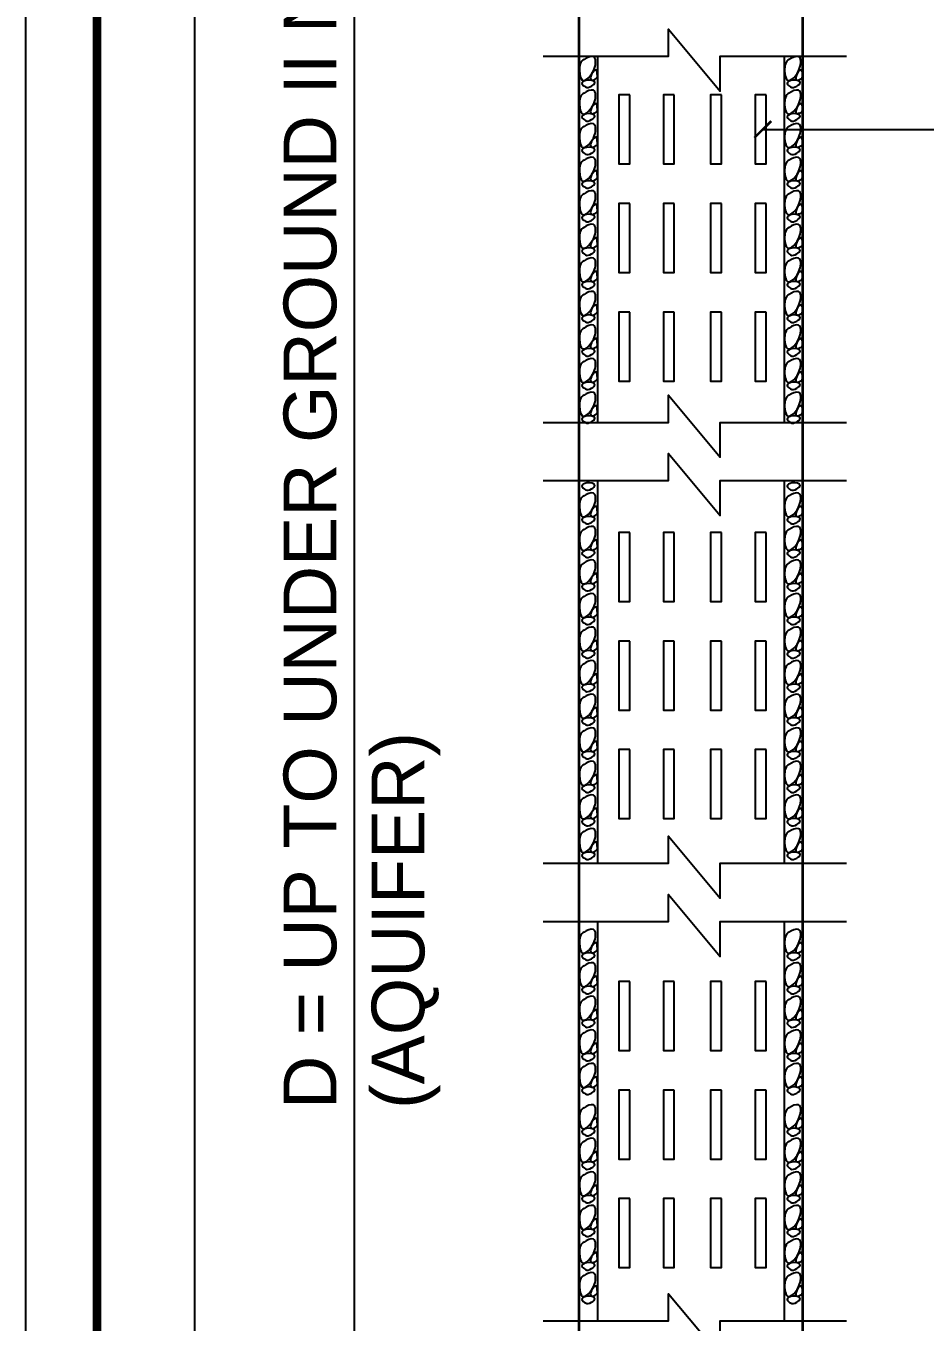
# Model space of a CAD drawing. Header units: millimetres. Extents: x 49 to 419, y 19 to 121.
# Drawn here: x 59.302 to 62.064, y 94.59 to 98.572 of the extents above; entities that cross this region are included whole.
import ezdxf

# ---------------------------------------------------------------- set-up
doc = ezdxf.new("R2010")
doc.units = ezdxf.units.MM
doc.header["$MEASUREMENT"] = 0
doc.layers.add('A_BUILT UP', color=1, linetype='Continuous', lineweight=35)
doc.layers.add('A_SHEET AREA TABLE-1', color=7, linetype='Continuous')
doc.styles.add('1', font='arial.ttf')
doc.styles.add('ROMANS', font='SIMPLEX.shx')
doc.dimstyles.new('LESS', dxfattribs={"dimtxt": 0.1, "dimasz": 0.1, "dimexe": 0.1, "dimexo": 0.1, "dimgap": 0.1, "dimtad": 1, "dimzin": 0, "dimdsep": 46, "dimtxsty": 'ROMANS', "dimblk": 'OBLIQUE', "dimcen": 0.09, "dimadec": 0, "dimazin": 0, "dimtfac": 1, "dimtofl": 0, "dimtmove": 0, "dimatfit": 3, "dimldrblk": 'ARCHTICK', "dimfxl": 0.23, "dimfxlon": 1, "dimtolj": 1, "dimtzin": 0, "dimarcsym": 0})

# ---------------------------------------------------------------- blocks, each defined once
blk = doc.blocks.new('_ArchTick')
at = {"const_width": 0.15}
blk.add_lwpolyline([(-0.5, -0.5), (0.5, 0.5)], dxfattribs=at)
blk = doc.blocks.new('A$C7bad7b0f')
at = {"layer": 'A_BUILT UP'}
blk.add_lwpolyline([(2.2916, -3.2195), (2.2916, -19.5249), (2.959, -20.1474), (3.6264, -19.5249), (3.6264, -6.3535)], dxfattribs=at)
at = {"layer": 'A_SHEET AREA TABLE-1'}
for p, q in [((0.9538, -20.1474), (0.9538, -3.2195)), ((2.2916, -9.8805), (2.2916, -12.064)), ((2.4028, -9.8805), (2.4028, -12.064)), ((3.5151, -9.8805), (3.5151, -12.064)), ((3.6264, -9.8805), (3.6264, -12.064)), ((2.2916, -12.4113), (2.2916, -14.694)), ((2.4028, -12.4113), (2.4028, -14.694)), ((3.5151, -12.4113), (3.5151, -14.694)), ((3.6264, -12.4113), (3.6264, -14.694)), ((2.2916, -15.0414), (2.2916, -17.4233)), ((2.4028, -15.0414), (2.4028, -17.4233)), ((3.5151, -15.0414), (3.5151, -17.4233)), ((3.6264, -15.0414), (3.6264, -17.4233))]:
    blk.add_line(p, q, dxfattribs=at)
for points in [[(0, 0), (11.8706, 0), (11.8706, -20.6455), (0, -20.6455)], [(2.5947, -10.1108), (2.53, -10.1108), (2.53, -10.5225), (2.5947, -10.5225)], [(2.8603, -10.1108), (2.7955, -10.1108), (2.7955, -10.5225), (2.8603, -10.5225)], [(3.1418, -10.1108), (3.077, -10.1108), (3.077, -10.5225), (3.1418, -10.5225)], [(3.4073, -10.1108), (3.3426, -10.1108), (3.3426, -10.5225), (3.4073, -10.5225)], [(2.5947, -10.7582), (2.53, -10.7582), (2.53, -11.17), (2.5947, -11.17)], [(2.8603, -10.7582), (2.7955, -10.7582), (2.7955, -11.17), (2.8603, -11.17)], [(3.1418, -10.7582), (3.077, -10.7582), (3.077, -11.17), (3.1418, -11.17)], [(3.4073, -10.7582), (3.3426, -10.7582), (3.3426, -11.17), (3.4073, -11.17)], [(2.5947, -11.4057), (2.53, -11.4057), (2.53, -11.8174), (2.5947, -11.8174)], [(2.8603, -11.4057), (2.7955, -11.4057), (2.7955, -11.8174), (2.8603, -11.8174)], [(3.1418, -11.4057), (3.077, -11.4057), (3.077, -11.8174), (3.1418, -11.8174)], [(3.4073, -11.4057), (3.3426, -11.4057), (3.3426, -11.8174), (3.4073, -11.8174)], [(2.5947, -12.7208), (2.53, -12.7208), (2.53, -13.1325), (2.5947, -13.1325)], [(2.8603, -12.7208), (2.7955, -12.7208), (2.7955, -13.1325), (2.8603, -13.1325)], [(3.1418, -12.7208), (3.077, -12.7208), (3.077, -13.1325), (3.1418, -13.1325)], [(3.4073, -12.7208), (3.3426, -12.7208), (3.3426, -13.1325), (3.4073, -13.1325)], [(2.5947, -13.3682), (2.53, -13.3682), (2.53, -13.78), (2.5947, -13.78)], [(2.8603, -13.3682), (2.7955, -13.3682), (2.7955, -13.78), (2.8603, -13.78)], [(3.1418, -13.3682), (3.077, -13.3682), (3.077, -13.78), (3.1418, -13.78)], [(3.4073, -13.3682), (3.3426, -13.3682), (3.3426, -13.78), (3.4073, -13.78)], [(2.5947, -14.0157), (2.53, -14.0157), (2.53, -14.4274), (2.5947, -14.4274)], [(2.8603, -14.0157), (2.7955, -14.0157), (2.7955, -14.4274), (2.8603, -14.4274)], [(3.1418, -14.0157), (3.077, -14.0157), (3.077, -14.4274), (3.1418, -14.4274)], [(3.4073, -14.0157), (3.3426, -14.0157), (3.3426, -14.4274), (3.4073, -14.4274)], [(2.5947, -15.3988), (2.53, -15.3988), (2.53, -15.8106), (2.5947, -15.8106)], [(2.8603, -15.3988), (2.7955, -15.3988), (2.7955, -15.8106), (2.8603, -15.8106)], [(3.1418, -15.3988), (3.077, -15.3988), (3.077, -15.8106), (3.1418, -15.8106)], [(3.4073, -15.3988), (3.3426, -15.3988), (3.3426, -15.8106), (3.4073, -15.8106)], [(2.5947, -16.0463), (2.53, -16.0463), (2.53, -16.4581), (2.5947, -16.4581)], [(2.8603, -16.0463), (2.7955, -16.0463), (2.7955, -16.4581), (2.8603, -16.4581)], [(3.1418, -16.0463), (3.077, -16.0463), (3.077, -16.4581), (3.1418, -16.4581)], [(3.4073, -16.0463), (3.3426, -16.0463), (3.3426, -16.4581), (3.4073, -16.4581)], [(2.5947, -16.6938), (2.53, -16.6938), (2.53, -17.1055), (2.5947, -17.1055)], [(2.8603, -16.6938), (2.7955, -16.6938), (2.7955, -17.1055), (2.8603, -17.1055)], [(3.1418, -16.6938), (3.077, -16.6938), (3.077, -17.1055), (3.1418, -17.1055)], [(3.4073, -16.6938), (3.3426, -16.6938), (3.3426, -17.1055), (3.4073, -17.1055)]]:
    blk.add_lwpolyline(points, close=True, dxfattribs=at)
for points in [[(2.2916, -3.2195), (2.2916, -19.5249), (2.959, -20.1474), (3.6264, -19.5249)], [(3.6264, -19.5249), (3.6264, -6.3535), (5.9244, -5.7437), (5.9244, -5.8549), (8.3529, -5.8549), (8.3529, -3.2195)], [(2.0773, -9.8805), (2.8255, -9.8805), (2.8255, -9.7184), (3.1338, -10.088), (3.1338, -9.8805), (3.8873, -9.8805)], [(2.0773, -12.064), (2.8255, -12.064), (2.8255, -11.9019), (3.1338, -12.2715), (3.1338, -12.064), (3.8873, -12.064)], [(2.0773, -12.4113), (2.8255, -12.4113), (2.8255, -12.2492), (3.1338, -12.6188), (3.1338, -12.4113), (3.8873, -12.4113)], [(2.0773, -14.694), (2.8255, -14.694), (2.8255, -14.5319), (3.1338, -14.9015), (3.1338, -14.694), (3.8873, -14.694)], [(2.0773, -15.0414), (2.8255, -15.0414), (2.8255, -14.8793), (3.1338, -15.2489), (3.1338, -15.0414), (3.8873, -15.0414)], [(2.0773, -17.4233), (2.8255, -17.4233), (2.8255, -17.2612), (3.1338, -17.6308), (3.1338, -17.4233), (3.8873, -17.4233)]]:
    blk.add_lwpolyline(points, dxfattribs=at)
for points, start_tangent, end_tangent in [([(2.3219, -9.8994), (2.3776, -9.8826), (2.384, -9.9512), (2.3109, -10.022), (2.2944, -9.9675), (2.3219, -9.8994)], (0.817766, 0.575551), (0.940414, 0.340032)), ([(3.5455, -9.8994), (3.6011, -9.8826), (3.6076, -9.9512), (3.5344, -10.022), (3.5179, -9.9675), (3.5455, -9.8994)], (0.817766, 0.575551), (0.940414, 0.340032)), ([(2.3948, -10.0126), (2.3666, -10.0219), (2.3665, -9.9874), (2.3957, -9.9627), (2.401, -9.9859), (2.3948, -10.0126)], (-0.867839, -0.496845), (-0.968007, -0.250923)), ([(3.6183, -10.0126), (3.5901, -10.0219), (3.5901, -9.9874), (3.6192, -9.9627), (3.6246, -9.9859), (3.6183, -10.0126)], (-0.867839, -0.496845), (-0.968007, -0.250923)), ([(2.3305, -10.0627), (2.3095, -10.0426), (2.3378, -10.023), (2.3866, -10.0375), (2.3669, -10.058), (2.3305, -10.0627)], (-0.902797, 0.430067), (-0.757779, 0.652511)), ([(3.554, -10.0627), (3.533, -10.0426), (3.5613, -10.023), (3.6101, -10.0375), (3.5905, -10.058), (3.554, -10.0627)], (-0.902797, 0.430067), (-0.757779, 0.652511)), ([(2.3219, -10.0997), (2.3776, -10.0828), (2.384, -10.1514), (2.3109, -10.2222), (2.2944, -10.1677), (2.3219, -10.0997)], (0.817766, 0.575551), (0.940414, 0.340032)), ([(3.5455, -10.0997), (3.6011, -10.0828), (3.6076, -10.1514), (3.5344, -10.2222), (3.5179, -10.1677), (3.5455, -10.0997)], (0.817766, 0.575551), (0.940414, 0.340032)), ([(2.3948, -10.2128), (2.3666, -10.2221), (2.3665, -10.1877), (2.3957, -10.1629), (2.401, -10.1861), (2.3948, -10.2128)], (-0.867839, -0.496845), (-0.968007, -0.250923)), ([(3.6183, -10.2128), (3.5901, -10.2221), (3.5901, -10.1877), (3.6192, -10.1629), (3.6246, -10.1861), (3.6183, -10.2128)], (-0.867839, -0.496845), (-0.968007, -0.250923)), ([(2.3219, -10.2999), (2.3776, -10.283), (2.384, -10.3516), (2.3109, -10.4224), (2.2944, -10.3679), (2.3219, -10.2999)], (0.817766, 0.575551), (0.940414, 0.340032)), ([(2.3305, -10.2629), (2.3095, -10.2428), (2.3378, -10.2232), (2.3866, -10.2377), (2.3669, -10.2582), (2.3305, -10.2629)], (-0.902797, 0.430067), (-0.757779, 0.652511)), ([(3.5455, -10.2999), (3.6011, -10.283), (3.6076, -10.3516), (3.5344, -10.4224), (3.5179, -10.3679), (3.5455, -10.2999)], (0.817766, 0.575551), (0.940414, 0.340032)), ([(3.554, -10.2629), (3.533, -10.2428), (3.5613, -10.2232), (3.6101, -10.2377), (3.5905, -10.2582), (3.554, -10.2629)], (-0.902797, 0.430067), (-0.757779, 0.652511)), ([(2.3948, -10.413), (2.3666, -10.4223), (2.3665, -10.3879), (2.3957, -10.3632), (2.401, -10.3863), (2.3948, -10.413)], (-0.867839, -0.496845), (-0.968007, -0.250923)), ([(3.6183, -10.413), (3.5901, -10.4223), (3.5901, -10.3879), (3.6192, -10.3632), (3.6246, -10.3863), (3.6183, -10.413)], (-0.867839, -0.496845), (-0.968007, -0.250923)), ([(2.3305, -10.4631), (2.3095, -10.443), (2.3378, -10.4234), (2.3866, -10.4379), (2.3669, -10.4584), (2.3305, -10.4631)], (-0.902797, 0.430067), (-0.757779, 0.652511)), ([(3.554, -10.4631), (3.533, -10.443), (3.5613, -10.4234), (3.6101, -10.4379), (3.5905, -10.4584), (3.554, -10.4631)], (-0.902797, 0.430067), (-0.757779, 0.652511)), ([(2.3219, -10.5001), (2.3776, -10.4832), (2.384, -10.5518), (2.3109, -10.6226), (2.2944, -10.5682), (2.3219, -10.5001)], (0.817766, 0.575551), (0.940414, 0.340032)), ([(3.5455, -10.5001), (3.6011, -10.4832), (3.6076, -10.5518), (3.5344, -10.6226), (3.5179, -10.5682), (3.5455, -10.5001)], (0.817766, 0.575551), (0.940414, 0.340032)), ([(2.3948, -10.6132), (2.3666, -10.6225), (2.3665, -10.5881), (2.3957, -10.5634), (2.401, -10.5865), (2.3948, -10.6132)], (-0.867839, -0.496845), (-0.968007, -0.250923)), ([(3.6183, -10.6132), (3.5901, -10.6225), (3.5901, -10.5881), (3.6192, -10.5634), (3.6246, -10.5865), (3.6183, -10.6132)], (-0.867839, -0.496845), (-0.968007, -0.250923)), ([(2.3305, -10.6634), (2.3095, -10.6432), (2.3378, -10.6236), (2.3866, -10.6381), (2.3669, -10.6587), (2.3305, -10.6634)], (-0.902797, 0.430067), (-0.757779, 0.652511)), ([(3.554, -10.6634), (3.533, -10.6432), (3.5613, -10.6236), (3.6101, -10.6381), (3.5905, -10.6587), (3.554, -10.6634)], (-0.902797, 0.430067), (-0.757779, 0.652511)), ([(2.3219, -10.7003), (2.3776, -10.6835), (2.384, -10.752), (2.3109, -10.8228), (2.2944, -10.7684), (2.3219, -10.7003)], (0.817766, 0.575551), (0.940414, 0.340032)), ([(3.5455, -10.7003), (3.6011, -10.6835), (3.6076, -10.752), (3.5344, -10.8228), (3.5179, -10.7684), (3.5455, -10.7003)], (0.817766, 0.575551), (0.940414, 0.340032)), ([(2.3305, -10.8636), (2.3095, -10.8435), (2.3378, -10.8238), (2.3866, -10.8383), (2.3669, -10.8589), (2.3305, -10.8636)], (-0.902797, 0.430067), (-0.757779, 0.652511)), ([(2.3948, -10.8134), (2.3666, -10.8227), (2.3665, -10.7883), (2.3957, -10.7636), (2.401, -10.7867), (2.3948, -10.8134)], (-0.867839, -0.496845), (-0.968007, -0.250923)), ([(3.554, -10.8636), (3.533, -10.8435), (3.5613, -10.8238), (3.6101, -10.8383), (3.5905, -10.8589), (3.554, -10.8636)], (-0.902797, 0.430067), (-0.757779, 0.652511)), ([(3.6183, -10.8134), (3.5901, -10.8227), (3.5901, -10.7883), (3.6192, -10.7636), (3.6246, -10.7867), (3.6183, -10.8134)], (-0.867839, -0.496845), (-0.968007, -0.250923)), ([(2.3219, -10.9005), (2.3776, -10.8837), (2.384, -10.9523), (2.3109, -11.0231), (2.2944, -10.9686), (2.3219, -10.9005)], (0.817766, 0.575551), (0.940414, 0.340032)), ([(3.5455, -10.9005), (3.6011, -10.8837), (3.6076, -10.9523), (3.5344, -11.0231), (3.5179, -10.9686), (3.5455, -10.9005)], (0.817766, 0.575551), (0.940414, 0.340032)), ([(2.3948, -11.0136), (2.3666, -11.023), (2.3665, -10.9885), (2.3957, -10.9638), (2.401, -10.9869), (2.3948, -11.0136)], (-0.867839, -0.496845), (-0.968007, -0.250923)), ([(3.6183, -11.0136), (3.5901, -11.023), (3.5901, -10.9885), (3.6192, -10.9638), (3.6246, -10.9869), (3.6183, -11.0136)], (-0.867839, -0.496845), (-0.968007, -0.250923)), ([(2.3305, -11.0638), (2.3095, -11.0437), (2.3378, -11.024), (2.3866, -11.0385), (2.3669, -11.0591), (2.3305, -11.0638)], (-0.902797, 0.430067), (-0.757779, 0.652511)), ([(3.554, -11.0638), (3.533, -11.0437), (3.5613, -11.024), (3.6101, -11.0385), (3.5905, -11.0591), (3.554, -11.0638)], (-0.902797, 0.430067), (-0.757779, 0.652511)), ([(2.3219, -11.1007), (2.3776, -11.0839), (2.384, -11.1525), (2.3109, -11.2233), (2.2944, -11.1688), (2.3219, -11.1007)], (0.817766, 0.575551), (0.940414, 0.340032)), ([(3.5455, -11.1007), (3.6011, -11.0839), (3.6076, -11.1525), (3.5344, -11.2233), (3.5179, -11.1688), (3.5455, -11.1007)], (0.817766, 0.575551), (0.940414, 0.340032)), ([(2.3948, -11.2138), (2.3666, -11.2232), (2.3665, -11.1887), (2.3957, -11.164), (2.401, -11.1871), (2.3948, -11.2138)], (-0.867839, -0.496845), (-0.968007, -0.250923)), ([(3.6183, -11.2138), (3.5901, -11.2232), (3.5901, -11.1887), (3.6192, -11.164), (3.6246, -11.1871), (3.6183, -11.2138)], (-0.867839, -0.496845), (-0.968007, -0.250923)), ([(2.3219, -11.3009), (2.3776, -11.2841), (2.384, -11.3527), (2.3109, -11.4235), (2.2944, -11.369), (2.3219, -11.3009)], (0.817766, 0.575551), (0.940414, 0.340032)), ([(2.3305, -11.264), (2.3095, -11.2439), (2.3378, -11.2242), (2.3866, -11.2388), (2.3669, -11.2593), (2.3305, -11.264)], (-0.902797, 0.430067), (-0.757779, 0.652511)), ([(3.5455, -11.3009), (3.6011, -11.2841), (3.6076, -11.3527), (3.5344, -11.4235), (3.5179, -11.369), (3.5455, -11.3009)], (0.817766, 0.575551), (0.940414, 0.340032)), ([(3.554, -11.264), (3.533, -11.2439), (3.5613, -11.2242), (3.6101, -11.2388), (3.5905, -11.2593), (3.554, -11.264)], (-0.902797, 0.430067), (-0.757779, 0.652511)), ([(2.3948, -11.414), (2.3666, -11.4234), (2.3665, -11.3889), (2.3957, -11.3642), (2.401, -11.3874), (2.3948, -11.414)], (-0.867839, -0.496845), (-0.968007, -0.250923)), ([(3.6183, -11.414), (3.5901, -11.4234), (3.5901, -11.3889), (3.6192, -11.3642), (3.6246, -11.3874), (3.6183, -11.414)], (-0.867839, -0.496845), (-0.968007, -0.250923)), ([(2.3305, -11.4642), (2.3095, -11.4441), (2.3378, -11.4245), (2.3866, -11.439), (2.3669, -11.4595), (2.3305, -11.4642)], (-0.902797, 0.430067), (-0.757779, 0.652511)), ([(3.554, -11.4642), (3.533, -11.4441), (3.5613, -11.4245), (3.6101, -11.439), (3.5905, -11.4595), (3.554, -11.4642)], (-0.902797, 0.430067), (-0.757779, 0.652511)), ([(2.3219, -11.5011), (2.3776, -11.4843), (2.384, -11.5529), (2.3109, -11.6237), (2.2944, -11.5692), (2.3219, -11.5011)], (0.817766, 0.575551), (0.940414, 0.340032)), ([(3.5455, -11.5011), (3.6011, -11.4843), (3.6076, -11.5529), (3.5344, -11.6237), (3.5179, -11.5692), (3.5455, -11.5011)], (0.817766, 0.575551), (0.940414, 0.340032)), ([(2.3948, -11.6143), (2.3666, -11.6236), (2.3665, -11.5891), (2.3957, -11.5644), (2.401, -11.5876), (2.3948, -11.6143)], (-0.867839, -0.496845), (-0.968007, -0.250923)), ([(3.6183, -11.6143), (3.5901, -11.6236), (3.5901, -11.5891), (3.6192, -11.5644), (3.6246, -11.5876), (3.6183, -11.6143)], (-0.867839, -0.496845), (-0.968007, -0.250923)), ([(2.3305, -11.6644), (2.3095, -11.6443), (2.3378, -11.6247), (2.3866, -11.6392), (2.3669, -11.6597), (2.3305, -11.6644)], (-0.902797, 0.430067), (-0.757779, 0.652511)), ([(3.554, -11.6644), (3.533, -11.6443), (3.5613, -11.6247), (3.6101, -11.6392), (3.5905, -11.6597), (3.554, -11.6644)], (-0.902797, 0.430067), (-0.757779, 0.652511)), ([(2.3219, -11.7014), (2.3776, -11.6845), (2.384, -11.7531), (2.3109, -11.8239), (2.2944, -11.7694), (2.3219, -11.7014)], (0.817766, 0.575551), (0.940414, 0.340032)), ([(3.5455, -11.7014), (3.6011, -11.6845), (3.6076, -11.7531), (3.5344, -11.8239), (3.5179, -11.7694), (3.5455, -11.7014)], (0.817766, 0.575551), (0.940414, 0.340032)), ([(2.3305, -11.8646), (2.3095, -11.8445), (2.3378, -11.8249), (2.3866, -11.8394), (2.3669, -11.8599), (2.3305, -11.8646)], (-0.902797, 0.430067), (-0.757779, 0.652511)), ([(2.3948, -11.8145), (2.3666, -11.8238), (2.3665, -11.7894), (2.3957, -11.7646), (2.401, -11.7878), (2.3948, -11.8145)], (-0.867839, -0.496845), (-0.968007, -0.250923)), ([(3.554, -11.8646), (3.533, -11.8445), (3.5613, -11.8249), (3.6101, -11.8394), (3.5905, -11.8599), (3.554, -11.8646)], (-0.902797, 0.430067), (-0.757779, 0.652511)), ([(3.6183, -11.8145), (3.5901, -11.8238), (3.5901, -11.7894), (3.6192, -11.7646), (3.6246, -11.7878), (3.6183, -11.8145)], (-0.867839, -0.496845), (-0.968007, -0.250923)), ([(2.3219, -11.9016), (2.3776, -11.8847), (2.384, -11.9533), (2.3109, -12.0241), (2.2944, -11.9696), (2.3219, -11.9016)], (0.817766, 0.575551), (0.940414, 0.340032)), ([(3.5455, -11.9016), (3.6011, -11.8847), (3.6076, -11.9533), (3.5344, -12.0241), (3.5179, -11.9696), (3.5455, -11.9016)], (0.817766, 0.575551), (0.940414, 0.340032)), ([(2.3948, -12.0147), (2.3666, -12.024), (2.3665, -11.9896), (2.3957, -11.9649), (2.401, -11.988), (2.3948, -12.0147)], (-0.867839, -0.496845), (-0.968007, -0.250923)), ([(3.6183, -12.0147), (3.5901, -12.024), (3.5901, -11.9896), (3.6192, -11.9649), (3.6246, -11.988), (3.6183, -12.0147)], (-0.867839, -0.496845), (-0.968007, -0.250923)), ([(2.3305, -12.0648), (2.3095, -12.0447), (2.3378, -12.0251), (2.3866, -12.0396), (2.3669, -12.0601), (2.3305, -12.0648)], (-0.902797, 0.430067), (-0.757779, 0.652511)), ([(3.554, -12.0648), (3.533, -12.0447), (3.5613, -12.0251), (3.6101, -12.0396), (3.5905, -12.0601), (3.554, -12.0648)], (-0.902797, 0.430067), (-0.757779, 0.652511)), ([(2.3305, -12.4653), (2.3095, -12.4452), (2.3378, -12.4255), (2.3866, -12.44), (2.3669, -12.4606), (2.3305, -12.4653)], (-0.902797, 0.430067), (-0.757779, 0.652511)), ([(3.554, -12.4653), (3.533, -12.4452), (3.5613, -12.4255), (3.6101, -12.44), (3.5905, -12.4606), (3.554, -12.4653)], (-0.902797, 0.430067), (-0.757779, 0.652511)), ([(2.3219, -12.5022), (2.3776, -12.4854), (2.384, -12.554), (2.3109, -12.6248), (2.2944, -12.5703), (2.3219, -12.5022)], (0.817766, 0.575551), (0.940414, 0.340032)), ([(3.5455, -12.5022), (3.6011, -12.4854), (3.6076, -12.554), (3.5344, -12.6248), (3.5179, -12.5703), (3.5455, -12.5022)], (0.817766, 0.575551), (0.940414, 0.340032)), ([(2.3948, -12.6153), (2.3666, -12.6247), (2.3665, -12.5902), (2.3957, -12.5655), (2.401, -12.5886), (2.3948, -12.6153)], (-0.867839, -0.496845), (-0.968007, -0.250923)), ([(3.6183, -12.6153), (3.5901, -12.6247), (3.5901, -12.5902), (3.6192, -12.5655), (3.6246, -12.5886), (3.6183, -12.6153)], (-0.867839, -0.496845), (-0.968007, -0.250923)), ([(2.3305, -12.6655), (2.3095, -12.6454), (2.3378, -12.6257), (2.3866, -12.6402), (2.3669, -12.6608), (2.3305, -12.6655)], (-0.902797, 0.430067), (-0.757779, 0.652511)), ([(3.554, -12.6655), (3.533, -12.6454), (3.5613, -12.6257), (3.6101, -12.6402), (3.5905, -12.6608), (3.554, -12.6655)], (-0.902797, 0.430067), (-0.757779, 0.652511)), ([(2.3219, -12.7024), (2.3776, -12.6856), (2.384, -12.7542), (2.3109, -12.825), (2.2944, -12.7705), (2.3219, -12.7024)], (0.817766, 0.575551), (0.940414, 0.340032)), ([(3.5455, -12.7024), (3.6011, -12.6856), (3.6076, -12.7542), (3.5344, -12.825), (3.5179, -12.7705), (3.5455, -12.7024)], (0.817766, 0.575551), (0.940414, 0.340032)), ([(2.3305, -12.8657), (2.3095, -12.8456), (2.3378, -12.8259), (2.3866, -12.8405), (2.3669, -12.861), (2.3305, -12.8657)], (-0.902797, 0.430067), (-0.757779, 0.652511)), ([(2.3948, -12.8155), (2.3666, -12.8249), (2.3665, -12.7904), (2.3957, -12.7657), (2.401, -12.7888), (2.3948, -12.8155)], (-0.867839, -0.496845), (-0.968007, -0.250923)), ([(3.554, -12.8657), (3.533, -12.8456), (3.5613, -12.8259), (3.6101, -12.8405), (3.5905, -12.861), (3.554, -12.8657)], (-0.902797, 0.430067), (-0.757779, 0.652511)), ([(3.6183, -12.8155), (3.5901, -12.8249), (3.5901, -12.7904), (3.6192, -12.7657), (3.6246, -12.7888), (3.6183, -12.8155)], (-0.867839, -0.496845), (-0.968007, -0.250923)), ([(2.3219, -12.9026), (2.3776, -12.8858), (2.384, -12.9544), (2.3109, -13.0252), (2.2944, -12.9707), (2.3219, -12.9026)], (0.817766, 0.575551), (0.940414, 0.340032)), ([(3.5455, -12.9026), (3.6011, -12.8858), (3.6076, -12.9544), (3.5344, -13.0252), (3.5179, -12.9707), (3.5455, -12.9026)], (0.817766, 0.575551), (0.940414, 0.340032)), ([(2.3948, -13.0157), (2.3666, -13.0251), (2.3665, -12.9906), (2.3957, -12.9659), (2.401, -12.9891), (2.3948, -13.0157)], (-0.867839, -0.496845), (-0.968007, -0.250923)), ([(3.6183, -13.0157), (3.5901, -13.0251), (3.5901, -12.9906), (3.6192, -12.9659), (3.6246, -12.9891), (3.6183, -13.0157)], (-0.867839, -0.496845), (-0.968007, -0.250923)), ([(2.3305, -13.0659), (2.3095, -13.0458), (2.3378, -13.0262), (2.3866, -13.0407), (2.3669, -13.0612), (2.3305, -13.0659)], (-0.902797, 0.430067), (-0.757779, 0.652511)), ([(3.554, -13.0659), (3.533, -13.0458), (3.5613, -13.0262), (3.6101, -13.0407), (3.5905, -13.0612), (3.554, -13.0659)], (-0.902797, 0.430067), (-0.757779, 0.652511)), ([(2.3219, -13.1028), (2.3776, -13.086), (2.384, -13.1546), (2.3109, -13.2254), (2.2944, -13.1709), (2.3219, -13.1028)], (0.817766, 0.575551), (0.940414, 0.340032)), ([(3.5455, -13.1028), (3.6011, -13.086), (3.6076, -13.1546), (3.5344, -13.2254), (3.5179, -13.1709), (3.5455, -13.1028)], (0.817766, 0.575551), (0.940414, 0.340032)), ([(2.3948, -13.216), (2.3666, -13.2253), (2.3665, -13.1908), (2.3957, -13.1661), (2.401, -13.1893), (2.3948, -13.216)], (-0.867839, -0.496845), (-0.968007, -0.250923)), ([(3.6183, -13.216), (3.5901, -13.2253), (3.5901, -13.1908), (3.6192, -13.1661), (3.6246, -13.1893), (3.6183, -13.216)], (-0.867839, -0.496845), (-0.968007, -0.250923)), ([(2.3219, -13.3031), (2.3776, -13.2862), (2.384, -13.3548), (2.3109, -13.4256), (2.2944, -13.3711), (2.3219, -13.3031)], (0.817766, 0.575551), (0.940414, 0.340032)), ([(2.3305, -13.2661), (2.3095, -13.246), (2.3378, -13.2264), (2.3866, -13.2409), (2.3669, -13.2614), (2.3305, -13.2661)], (-0.902797, 0.430067), (-0.757779, 0.652511)), ([(3.5455, -13.3031), (3.6011, -13.2862), (3.6076, -13.3548), (3.5344, -13.4256), (3.5179, -13.3711), (3.5455, -13.3031)], (0.817766, 0.575551), (0.940414, 0.340032)), ([(3.554, -13.2661), (3.533, -13.246), (3.5613, -13.2264), (3.6101, -13.2409), (3.5905, -13.2614), (3.554, -13.2661)], (-0.902797, 0.430067), (-0.757779, 0.652511)), ([(2.3948, -13.4162), (2.3666, -13.4255), (2.3665, -13.3911), (2.3957, -13.3664), (2.401, -13.3895), (2.3948, -13.4162)], (-0.867839, -0.496845), (-0.968007, -0.250923)), ([(3.6183, -13.4162), (3.5901, -13.4255), (3.5901, -13.3911), (3.6192, -13.3664), (3.6246, -13.3895), (3.6183, -13.4162)], (-0.867839, -0.496845), (-0.968007, -0.250923)), ([(2.3305, -13.4663), (2.3095, -13.4462), (2.3378, -13.4266), (2.3866, -13.4411), (2.3669, -13.4616), (2.3305, -13.4663)], (-0.902797, 0.430067), (-0.757779, 0.652511)), ([(3.554, -13.4663), (3.533, -13.4462), (3.5613, -13.4266), (3.6101, -13.4411), (3.5905, -13.4616), (3.554, -13.4663)], (-0.902797, 0.430067), (-0.757779, 0.652511)), ([(2.3219, -13.5033), (2.3776, -13.4864), (2.384, -13.555), (2.3109, -13.6258), (2.2944, -13.5714), (2.3219, -13.5033)], (0.817766, 0.575551), (0.940414, 0.340032)), ([(3.5455, -13.5033), (3.6011, -13.4864), (3.6076, -13.555), (3.5344, -13.6258), (3.5179, -13.5714), (3.5455, -13.5033)], (0.817766, 0.575551), (0.940414, 0.340032)), ([(2.3948, -13.6164), (2.3666, -13.6257), (2.3665, -13.5913), (2.3957, -13.5666), (2.401, -13.5897), (2.3948, -13.6164)], (-0.867839, -0.496845), (-0.968007, -0.250923)), ([(3.6183, -13.6164), (3.5901, -13.6257), (3.5901, -13.5913), (3.6192, -13.5666), (3.6246, -13.5897), (3.6183, -13.6164)], (-0.867839, -0.496845), (-0.968007, -0.250923)), ([(2.3219, -13.7035), (2.3776, -13.6866), (2.384, -13.7552), (2.3109, -13.826), (2.2944, -13.7716), (2.3219, -13.7035)], (0.817766, 0.575551), (0.940414, 0.340032)), ([(2.3305, -13.6666), (2.3095, -13.6464), (2.3378, -13.6268), (2.3866, -13.6413), (2.3669, -13.6618), (2.3305, -13.6666)], (-0.902797, 0.430067), (-0.757779, 0.652511)), ([(3.5455, -13.7035), (3.6011, -13.6866), (3.6076, -13.7552), (3.5344, -13.826), (3.5179, -13.7716), (3.5455, -13.7035)], (0.817766, 0.575551), (0.940414, 0.340032)), ([(3.554, -13.6666), (3.533, -13.6464), (3.5613, -13.6268), (3.6101, -13.6413), (3.5905, -13.6618), (3.554, -13.6666)], (-0.902797, 0.430067), (-0.757779, 0.652511)), ([(2.3305, -13.8668), (2.3095, -13.8467), (2.3378, -13.827), (2.3866, -13.8415), (2.3669, -13.8621), (2.3305, -13.8668)], (-0.902797, 0.430067), (-0.757779, 0.652511)), ([(2.3948, -13.8166), (2.3666, -13.8259), (2.3665, -13.7915), (2.3957, -13.7668), (2.401, -13.7899), (2.3948, -13.8166)], (-0.867839, -0.496845), (-0.968007, -0.250923)), ([(3.554, -13.8668), (3.533, -13.8467), (3.5613, -13.827), (3.6101, -13.8415), (3.5905, -13.8621), (3.554, -13.8668)], (-0.902797, 0.430067), (-0.757779, 0.652511)), ([(3.6183, -13.8166), (3.5901, -13.8259), (3.5901, -13.7915), (3.6192, -13.7668), (3.6246, -13.7899), (3.6183, -13.8166)], (-0.867839, -0.496845), (-0.968007, -0.250923)), ([(2.3219, -13.9037), (2.3776, -13.8869), (2.384, -13.9554), (2.3109, -14.0262), (2.2944, -13.9718), (2.3219, -13.9037)], (0.817766, 0.575551), (0.940414, 0.340032)), ([(3.5455, -13.9037), (3.6011, -13.8869), (3.6076, -13.9554), (3.5344, -14.0262), (3.5179, -13.9718), (3.5455, -13.9037)], (0.817766, 0.575551), (0.940414, 0.340032)), ([(2.3948, -14.0168), (2.3666, -14.0261), (2.3665, -13.9917), (2.3957, -13.967), (2.401, -13.9901), (2.3948, -14.0168)], (-0.867839, -0.496845), (-0.968007, -0.250923)), ([(3.6183, -14.0168), (3.5901, -14.0261), (3.5901, -13.9917), (3.6192, -13.967), (3.6246, -13.9901), (3.6183, -14.0168)], (-0.867839, -0.496845), (-0.968007, -0.250923)), ([(2.3305, -14.067), (2.3095, -14.0469), (2.3378, -14.0272), (2.3866, -14.0417), (2.3669, -14.0623), (2.3305, -14.067)], (-0.902797, 0.430067), (-0.757779, 0.652511)), ([(3.554, -14.067), (3.533, -14.0469), (3.5613, -14.0272), (3.6101, -14.0417), (3.5905, -14.0623), (3.554, -14.067)], (-0.902797, 0.430067), (-0.757779, 0.652511)), ([(2.3219, -14.1039), (2.3776, -14.0871), (2.384, -14.1557), (2.3109, -14.2265), (2.2944, -14.172), (2.3219, -14.1039)], (0.817766, 0.575551), (0.940414, 0.340032)), ([(3.5455, -14.1039), (3.6011, -14.0871), (3.6076, -14.1557), (3.5344, -14.2265), (3.5179, -14.172), (3.5455, -14.1039)], (0.817766, 0.575551), (0.940414, 0.340032)), ([(2.3305, -14.2672), (2.3095, -14.2471), (2.3378, -14.2274), (2.3866, -14.242), (2.3669, -14.2625), (2.3305, -14.2672)], (-0.902797, 0.430067), (-0.757779, 0.652511)), ([(2.3948, -14.217), (2.3666, -14.2264), (2.3665, -14.1919), (2.3957, -14.1672), (2.401, -14.1903), (2.3948, -14.217)], (-0.867839, -0.496845), (-0.968007, -0.250923)), ([(3.554, -14.2672), (3.533, -14.2471), (3.5613, -14.2274), (3.6101, -14.242), (3.5905, -14.2625), (3.554, -14.2672)], (-0.902797, 0.430067), (-0.757779, 0.652511)), ([(3.6183, -14.217), (3.5901, -14.2264), (3.5901, -14.1919), (3.6192, -14.1672), (3.6246, -14.1903), (3.6183, -14.217)], (-0.867839, -0.496845), (-0.968007, -0.250923)), ([(2.3219, -14.3041), (2.3776, -14.2873), (2.384, -14.3559), (2.3109, -14.4267), (2.2944, -14.3722), (2.3219, -14.3041)], (0.817766, 0.575551), (0.940414, 0.340032)), ([(3.5455, -14.3041), (3.6011, -14.2873), (3.6076, -14.3559), (3.5344, -14.4267), (3.5179, -14.3722), (3.5455, -14.3041)], (0.817766, 0.575551), (0.940414, 0.340032)), ([(2.3948, -14.4172), (2.3666, -14.4266), (2.3665, -14.3921), (2.3957, -14.3674), (2.401, -14.3905), (2.3948, -14.4172)], (-0.867839, -0.496845), (-0.968007, -0.250923)), ([(3.6183, -14.4172), (3.5901, -14.4266), (3.5901, -14.3921), (3.6192, -14.3674), (3.6246, -14.3905), (3.6183, -14.4172)], (-0.867839, -0.496845), (-0.968007, -0.250923)), ([(2.3305, -14.4674), (2.3095, -14.4473), (2.3378, -14.4276), (2.3866, -14.4422), (2.3669, -14.4627), (2.3305, -14.4674)], (-0.902797, 0.430067), (-0.757779, 0.652511)), ([(3.554, -14.4674), (3.533, -14.4473), (3.5613, -14.4276), (3.6101, -14.4422), (3.5905, -14.4627), (3.554, -14.4674)], (-0.902797, 0.430067), (-0.757779, 0.652511)), ([(2.3219, -14.5043), (2.3776, -14.4875), (2.384, -14.5561), (2.3109, -14.6269), (2.2944, -14.5724), (2.3219, -14.5043)], (0.817766, 0.575551), (0.940414, 0.340032)), ([(3.5455, -14.5043), (3.6011, -14.4875), (3.6076, -14.5561), (3.5344, -14.6269), (3.5179, -14.5724), (3.5455, -14.5043)], (0.817766, 0.575551), (0.940414, 0.340032)), ([(2.3948, -14.6174), (2.3666, -14.6268), (2.3665, -14.5923), (2.3957, -14.5676), (2.401, -14.5908), (2.3948, -14.6174)], (-0.867839, -0.496845), (-0.968007, -0.250923)), ([(3.6183, -14.6174), (3.5901, -14.6268), (3.5901, -14.5923), (3.6192, -14.5676), (3.6246, -14.5908), (3.6183, -14.6174)], (-0.867839, -0.496845), (-0.968007, -0.250923)), ([(2.3305, -14.6676), (2.3095, -14.6475), (2.3378, -14.6279), (2.3866, -14.6424), (2.3669, -14.6629), (2.3305, -14.6676)], (-0.902797, 0.430067), (-0.757779, 0.652511)), ([(3.554, -14.6676), (3.533, -14.6475), (3.5613, -14.6279), (3.6101, -14.6424), (3.5905, -14.6629), (3.554, -14.6676)], (-0.902797, 0.430067), (-0.757779, 0.652511)), ([(2.3219, -15.105), (2.3776, -15.0881), (2.384, -15.1567), (2.3109, -15.2275), (2.2944, -15.1731), (2.3219, -15.105)], (0.817766, 0.575551), (0.940414, 0.340032)), ([(3.5455, -15.105), (3.6011, -15.0881), (3.6076, -15.1567), (3.5344, -15.2275), (3.5179, -15.1731), (3.5455, -15.105)], (0.817766, 0.575551), (0.940414, 0.340032)), ([(2.3305, -15.2683), (2.3095, -15.2481), (2.3378, -15.2285), (2.3866, -15.243), (2.3669, -15.2635), (2.3305, -15.2683)], (-0.902797, 0.430067), (-0.757779, 0.652511)), ([(2.3948, -15.2181), (2.3666, -15.2274), (2.3665, -15.193), (2.3957, -15.1683), (2.401, -15.1914), (2.3948, -15.2181)], (-0.867839, -0.496845), (-0.968007, -0.250923)), ([(3.554, -15.2683), (3.533, -15.2481), (3.5613, -15.2285), (3.6101, -15.243), (3.5905, -15.2635), (3.554, -15.2683)], (-0.902797, 0.430067), (-0.757779, 0.652511)), ([(3.6183, -15.2181), (3.5901, -15.2274), (3.5901, -15.193), (3.6192, -15.1683), (3.6246, -15.1914), (3.6183, -15.2181)], (-0.867839, -0.496845), (-0.968007, -0.250923)), ([(2.3219, -15.3052), (2.3776, -15.2884), (2.384, -15.3569), (2.3109, -15.4277), (2.2944, -15.3733), (2.3219, -15.3052)], (0.817766, 0.575551), (0.940414, 0.340032)), ([(3.5455, -15.3052), (3.6011, -15.2884), (3.6076, -15.3569), (3.5344, -15.4277), (3.5179, -15.3733), (3.5455, -15.3052)], (0.817766, 0.575551), (0.940414, 0.340032)), ([(2.3948, -15.4183), (2.3666, -15.4276), (2.3665, -15.3932), (2.3957, -15.3685), (2.401, -15.3916), (2.3948, -15.4183)], (-0.867839, -0.496845), (-0.968007, -0.250923)), ([(3.6183, -15.4183), (3.5901, -15.4276), (3.5901, -15.3932), (3.6192, -15.3685), (3.6246, -15.3916), (3.6183, -15.4183)], (-0.867839, -0.496845), (-0.968007, -0.250923)), ([(2.3305, -15.4685), (2.3095, -15.4484), (2.3378, -15.4287), (2.3866, -15.4432), (2.3669, -15.4638), (2.3305, -15.4685)], (-0.902797, 0.430067), (-0.757779, 0.652511)), ([(3.554, -15.4685), (3.533, -15.4484), (3.5613, -15.4287), (3.6101, -15.4432), (3.5905, -15.4638), (3.554, -15.4685)], (-0.902797, 0.430067), (-0.757779, 0.652511)), ([(2.3219, -15.5054), (2.3776, -15.4886), (2.384, -15.5571), (2.3109, -15.6279), (2.2944, -15.5735), (2.3219, -15.5054)], (0.817766, 0.575551), (0.940414, 0.340032)), ([(3.5455, -15.5054), (3.6011, -15.4886), (3.6076, -15.5571), (3.5344, -15.6279), (3.5179, -15.5735), (3.5455, -15.5054)], (0.817766, 0.575551), (0.940414, 0.340032)), ([(2.3948, -15.6185), (2.3666, -15.6278), (2.3665, -15.5934), (2.3957, -15.5687), (2.401, -15.5918), (2.3948, -15.6185)], (-0.867839, -0.496845), (-0.968007, -0.250923)), ([(3.6183, -15.6185), (3.5901, -15.6278), (3.5901, -15.5934), (3.6192, -15.5687), (3.6246, -15.5918), (3.6183, -15.6185)], (-0.867839, -0.496845), (-0.968007, -0.250923)), ([(2.3219, -15.7056), (2.3776, -15.6888), (2.384, -15.7574), (2.3109, -15.8282), (2.2944, -15.7737), (2.3219, -15.7056)], (0.817766, 0.575551), (0.940414, 0.340032)), ([(2.3305, -15.6687), (2.3095, -15.6486), (2.3378, -15.6289), (2.3866, -15.6434), (2.3669, -15.664), (2.3305, -15.6687)], (-0.902797, 0.430067), (-0.757779, 0.652511)), ([(3.5455, -15.7056), (3.6011, -15.6888), (3.6076, -15.7574), (3.5344, -15.8282), (3.5179, -15.7737), (3.5455, -15.7056)], (0.817766, 0.575551), (0.940414, 0.340032)), ([(3.554, -15.6687), (3.533, -15.6486), (3.5613, -15.6289), (3.6101, -15.6434), (3.5905, -15.664), (3.554, -15.6687)], (-0.902797, 0.430067), (-0.757779, 0.652511)), ([(2.3948, -15.8187), (2.3666, -15.8281), (2.3665, -15.7936), (2.3957, -15.7689), (2.401, -15.792), (2.3948, -15.8187)], (-0.867839, -0.496845), (-0.968007, -0.250923)), ([(3.6183, -15.8187), (3.5901, -15.8281), (3.5901, -15.7936), (3.6192, -15.7689), (3.6246, -15.792), (3.6183, -15.8187)], (-0.867839, -0.496845), (-0.968007, -0.250923)), ([(2.3305, -15.8689), (2.3095, -15.8488), (2.3378, -15.8291), (2.3866, -15.8437), (2.3669, -15.8642), (2.3305, -15.8689)], (-0.902797, 0.430067), (-0.757779, 0.652511)), ([(3.554, -15.8689), (3.533, -15.8488), (3.5613, -15.8291), (3.6101, -15.8437), (3.5905, -15.8642), (3.554, -15.8689)], (-0.902797, 0.430067), (-0.757779, 0.652511)), ([(2.3219, -15.9058), (2.3776, -15.889), (2.384, -15.9576), (2.3109, -16.0284), (2.2944, -15.9739), (2.3219, -15.9058)], (0.817766, 0.575551), (0.940414, 0.340032)), ([(3.5455, -15.9058), (3.6011, -15.889), (3.6076, -15.9576), (3.5344, -16.0284), (3.5179, -15.9739), (3.5455, -15.9058)], (0.817766, 0.575551), (0.940414, 0.340032)), ([(2.3948, -16.0189), (2.3666, -16.0283), (2.3665, -15.9938), (2.3957, -15.9691), (2.401, -15.9922), (2.3948, -16.0189)], (-0.867839, -0.496845), (-0.968007, -0.250923)), ([(3.6183, -16.0189), (3.5901, -16.0283), (3.5901, -15.9938), (3.6192, -15.9691), (3.6246, -15.9922), (3.6183, -16.0189)], (-0.867839, -0.496845), (-0.968007, -0.250923)), ([(2.3305, -16.0691), (2.3095, -16.049), (2.3378, -16.0293), (2.3866, -16.0439), (2.3669, -16.0644), (2.3305, -16.0691)], (-0.902797, 0.430067), (-0.757779, 0.652511)), ([(3.554, -16.0691), (3.533, -16.049), (3.5613, -16.0293), (3.6101, -16.0439), (3.5905, -16.0644), (3.554, -16.0691)], (-0.902797, 0.430067), (-0.757779, 0.652511)), ([(2.3219, -16.1522), (2.3776, -16.1354), (2.384, -16.204), (2.3109, -16.2748), (2.2944, -16.2203), (2.3219, -16.1522)], (0.817766, 0.575551), (0.940414, 0.340032)), ([(3.5455, -16.1522), (3.6011, -16.1354), (3.6076, -16.204), (3.5344, -16.2748), (3.5179, -16.2203), (3.5455, -16.1522)], (0.817766, 0.575551), (0.940414, 0.340032)), ([(2.3948, -16.2653), (2.3666, -16.2747), (2.3665, -16.2402), (2.3957, -16.2155), (2.401, -16.2387), (2.3948, -16.2653)], (-0.867839, -0.496845), (-0.968007, -0.250923)), ([(3.6183, -16.2653), (3.5901, -16.2747), (3.5901, -16.2402), (3.6192, -16.2155), (3.6246, -16.2387), (3.6183, -16.2653)], (-0.867839, -0.496845), (-0.968007, -0.250923)), ([(2.3305, -16.3155), (2.3095, -16.2954), (2.3378, -16.2758), (2.3866, -16.2903), (2.3669, -16.3108), (2.3305, -16.3155)], (-0.902797, 0.430067), (-0.757779, 0.652511)), ([(3.554, -16.3155), (3.533, -16.2954), (3.5613, -16.2758), (3.6101, -16.2903), (3.5905, -16.3108), (3.554, -16.3155)], (-0.902797, 0.430067), (-0.757779, 0.652511)), ([(2.3219, -16.3524), (2.3776, -16.3356), (2.384, -16.4042), (2.3109, -16.475), (2.2944, -16.4205), (2.3219, -16.3524)], (0.817766, 0.575551), (0.940414, 0.340032)), ([(3.5455, -16.3524), (3.6011, -16.3356), (3.6076, -16.4042), (3.5344, -16.475), (3.5179, -16.4205), (3.5455, -16.3524)], (0.817766, 0.575551), (0.940414, 0.340032)), ([(2.3948, -16.4656), (2.3666, -16.4749), (2.3665, -16.4404), (2.3957, -16.4157), (2.401, -16.4389), (2.3948, -16.4656)], (-0.867839, -0.496845), (-0.968007, -0.250923)), ([(3.6183, -16.4656), (3.5901, -16.4749), (3.5901, -16.4404), (3.6192, -16.4157), (3.6246, -16.4389), (3.6183, -16.4656)], (-0.867839, -0.496845), (-0.968007, -0.250923)), ([(2.3219, -16.5527), (2.3776, -16.5358), (2.384, -16.6044), (2.3109, -16.6752), (2.2944, -16.6207), (2.3219, -16.5527)], (0.817766, 0.575551), (0.940414, 0.340032)), ([(2.3305, -16.5157), (2.3095, -16.4956), (2.3378, -16.476), (2.3866, -16.4905), (2.3669, -16.511), (2.3305, -16.5157)], (-0.902797, 0.430067), (-0.757779, 0.652511)), ([(3.5455, -16.5527), (3.6011, -16.5358), (3.6076, -16.6044), (3.5344, -16.6752), (3.5179, -16.6207), (3.5455, -16.5527)], (0.817766, 0.575551), (0.940414, 0.340032)), ([(3.554, -16.5157), (3.533, -16.4956), (3.5613, -16.476), (3.6101, -16.4905), (3.5905, -16.511), (3.554, -16.5157)], (-0.902797, 0.430067), (-0.757779, 0.652511)), ([(2.3948, -16.6658), (2.3666, -16.6751), (2.3665, -16.6407), (2.3957, -16.616), (2.401, -16.6391), (2.3948, -16.6658)], (-0.867839, -0.496845), (-0.968007, -0.250923)), ([(3.6183, -16.6658), (3.5901, -16.6751), (3.5901, -16.6407), (3.6192, -16.616), (3.6246, -16.6391), (3.6183, -16.6658)], (-0.867839, -0.496845), (-0.968007, -0.250923)), ([(2.3305, -16.7159), (2.3095, -16.6958), (2.3378, -16.6762), (2.3866, -16.6907), (2.3669, -16.7112), (2.3305, -16.7159)], (-0.902797, 0.430067), (-0.757779, 0.652511)), ([(3.554, -16.7159), (3.533, -16.6958), (3.5613, -16.6762), (3.6101, -16.6907), (3.5905, -16.7112), (3.554, -16.7159)], (-0.902797, 0.430067), (-0.757779, 0.652511)), ([(2.3219, -16.7529), (2.3776, -16.736), (2.384, -16.8046), (2.3109, -16.8754), (2.2944, -16.821), (2.3219, -16.7529)], (0.817766, 0.575551), (0.940414, 0.340032)), ([(3.5455, -16.7529), (3.6011, -16.736), (3.6076, -16.8046), (3.5344, -16.8754), (3.5179, -16.821), (3.5455, -16.7529)], (0.817766, 0.575551), (0.940414, 0.340032)), ([(2.3948, -16.866), (2.3666, -16.8753), (2.3665, -16.8409), (2.3957, -16.8162), (2.401, -16.8393), (2.3948, -16.866)], (-0.867839, -0.496845), (-0.968007, -0.250923)), ([(3.6183, -16.866), (3.5901, -16.8753), (3.5901, -16.8409), (3.6192, -16.8162), (3.6246, -16.8393), (3.6183, -16.866)], (-0.867839, -0.496845), (-0.968007, -0.250923)), ([(2.3219, -16.9531), (2.3776, -16.9362), (2.384, -17.0048), (2.3109, -17.0756), (2.2944, -17.0212), (2.3219, -16.9531)], (0.817766, 0.575551), (0.940414, 0.340032)), ([(2.3305, -16.9162), (2.3095, -16.896), (2.3378, -16.8764), (2.3866, -16.8909), (2.3669, -16.9114), (2.3305, -16.9162)], (-0.902797, 0.430067), (-0.757779, 0.652511)), ([(3.5455, -16.9531), (3.6011, -16.9362), (3.6076, -17.0048), (3.5344, -17.0756), (3.5179, -17.0212), (3.5455, -16.9531)], (0.817766, 0.575551), (0.940414, 0.340032)), ([(3.554, -16.9162), (3.533, -16.896), (3.5613, -16.8764), (3.6101, -16.8909), (3.5905, -16.9114), (3.554, -16.9162)], (-0.902797, 0.430067), (-0.757779, 0.652511)), ([(2.3305, -17.1164), (2.3095, -17.0963), (2.3378, -17.0766), (2.3866, -17.0911), (2.3669, -17.1117), (2.3305, -17.1164)], (-0.902797, 0.430067), (-0.757779, 0.652511)), ([(2.3948, -17.0662), (2.3666, -17.0755), (2.3665, -17.0411), (2.3957, -17.0164), (2.401, -17.0395), (2.3948, -17.0662)], (-0.867839, -0.496845), (-0.968007, -0.250923)), ([(3.554, -17.1164), (3.533, -17.0963), (3.5613, -17.0766), (3.6101, -17.0911), (3.5905, -17.1117), (3.554, -17.1164)], (-0.902797, 0.430067), (-0.757779, 0.652511)), ([(3.6183, -17.0662), (3.5901, -17.0755), (3.5901, -17.0411), (3.6192, -17.0164), (3.6246, -17.0395), (3.6183, -17.0662)], (-0.867839, -0.496845), (-0.968007, -0.250923)), ([(2.3219, -17.1533), (2.3776, -17.1365), (2.384, -17.205), (2.3109, -17.2758), (2.2944, -17.2214), (2.3219, -17.1533)], (0.817766, 0.575551), (0.940414, 0.340032)), ([(3.5455, -17.1533), (3.6011, -17.1365), (3.6076, -17.205), (3.5344, -17.2758), (3.5179, -17.2214), (3.5455, -17.1533)], (0.817766, 0.575551), (0.940414, 0.340032)), ([(2.3948, -17.2664), (2.3666, -17.2757), (2.3665, -17.2413), (2.3957, -17.2166), (2.401, -17.2397), (2.3948, -17.2664)], (-0.867839, -0.496845), (-0.968007, -0.250923)), ([(3.6183, -17.2664), (3.5901, -17.2757), (3.5901, -17.2413), (3.6192, -17.2166), (3.6246, -17.2397), (3.6183, -17.2664)], (-0.867839, -0.496845), (-0.968007, -0.250923)), ([(2.3305, -17.3166), (2.3095, -17.2965), (2.3378, -17.2768), (2.3866, -17.2913), (2.3669, -17.3119), (2.3305, -17.3166)], (-0.902797, 0.430067), (-0.757779, 0.652511)), ([(3.554, -17.3166), (3.533, -17.2965), (3.5613, -17.2768), (3.6101, -17.2913), (3.5905, -17.3119), (3.554, -17.3166)], (-0.902797, 0.430067), (-0.757779, 0.652511))]:
    blk.add_spline(points, degree=3, dxfattribs=dict(at, start_tangent=start_tangent, end_tangent=end_tangent))
at = {"layer": 'A_SHEET AREA TABLE-1', "insert": (0.5298, -16.1593), "char_height": 0.315, "width": 10.19181, "attachment_point": 1, "rotation": 90, "style": '1'}
blk.add_mtext('D = UP TO UNDER GROUND II ND RIVER (AQUIFER)', dxfattribs=at)
at = {"layer": 'A_SHEET AREA TABLE-1'}
blk.add_leader([(3.388, -10.3164), (5.7889, -10.3164)], dimstyle='LESS', dxfattribs=at)

msp = doc.modelspace()

# ---------------------------------------------------------------- linework, layer by layer
at = {"layer": 'A_SHEET AREA TABLE-1'}
msp.add_lwpolyline([(179.6861, 29.1198), (59.3021, 29.1199), (59.3021, 104.0854), (179.6863, 104.0852), (179.6861, 29.1198)], dxfattribs=at)
at = {"layer": 'A_SHEET AREA TABLE-1', "lineweight": 30, "const_width": 0.0269}
msp.add_lwpolyline([(179.4677, 29.3383), (59.5206, 29.3383), (59.5206, 103.8669), (179.4678, 103.8668), (179.4677, 29.3383)], dxfattribs=at)

# ---------------------------------------------------------------- block references
at = {"xscale": 0.515, "yscale": 0.515, "zscale": 0.515}
msp.add_blockref('A$C7bad7b0f', (59.8206, 103.5669), dxfattribs=at)

doc.saveas('drawing.dxf')
